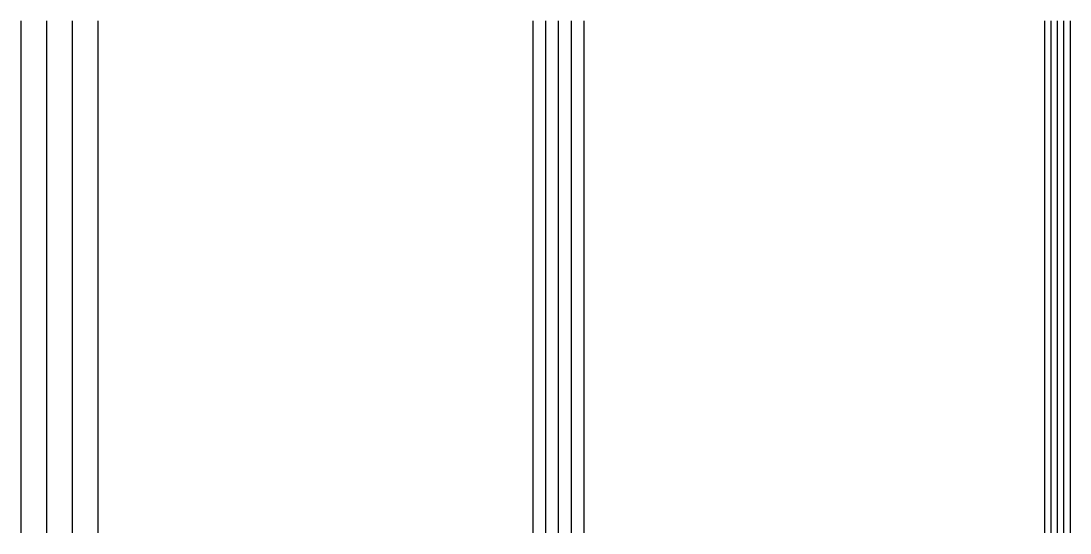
# Model space of a CAD drawing. Extents: x 128.2 to 169.2, y -115.3 to -95.3.
import ezdxf

# ---------------------------------------------------------------- set-up
doc = ezdxf.new("R2010")
doc.units = 0
doc.header["$MEASUREMENT"] = 0
doc.layers.add('EBENE_1', color=7, linetype='CONTINUOUS')

msp = doc.modelspace()

# ---------------------------------------------------------------- linework, layer by layer
at = {"layer": 'EBENE_1', "color": 250}
for points in [[(128.194, -95.327), (128.194, -115.327)], [(129.195, -95.327), (129.195, -115.327)], [(130.194, -95.327), (130.194, -115.327)], [(131.194, -95.327), (131.194, -115.327)], [(148.194, -95.327), (148.194, -115.327)], [(148.694, -95.327), (148.694, -115.327)], [(149.195, -95.327), (149.195, -115.327)], [(149.694, -95.327), (149.694, -115.327)], [(150.194, -95.327), (150.194, -115.327)], [(168.194, -95.327), (168.194, -115.327)], [(168.444, -95.327), (168.444, -115.327)], [(168.695, -95.327), (168.695, -115.327)], [(168.944, -95.327), (168.944, -115.327)], [(169.194, -95.327), (169.194, -115.327)]]:
    msp.add_lwpolyline(points, dxfattribs=at)

doc.saveas('drawing.dxf')
